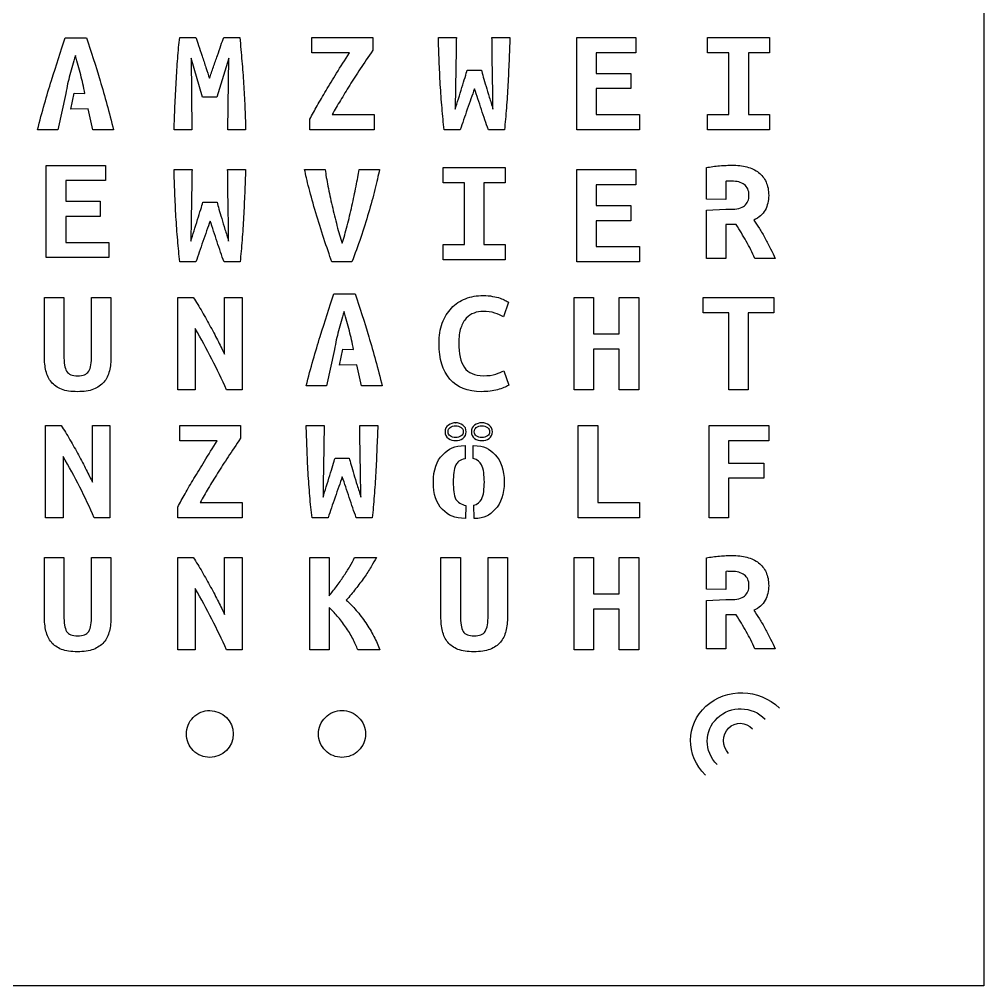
# Model space of a CAD drawing. Extents: x 0 to 230, y 0 to 230.
# Drawn here: x 107.9 to 229.5, y 0.5 to 122.3 of the extents above; entities that cross this region are included whole.
import ezdxf

# ---------------------------------------------------------------- set-up
doc = ezdxf.new("R2010")
doc.units = 0
doc.layers.add('Ebene_1', color=7, linetype='CONTINUOUS')

msp = doc.modelspace()

# ---------------------------------------------------------------- linework, layer by layer
at = {"layer": 'Ebene_1', "color": 7}
for p, q in [((229.502165, 229.502167), (229.502165, 0.497837)), ((113.73424, 120.0189), (116.39811, 120.0189)), ((128.162852, 120.054325), (130.19057, 120.054325)), ((133.709258, 120.054325), (135.736976, 120.054325)), ((144.822852, 118.138624), (144.822852, 120.054325)), ((144.822852, 120.054325), (152.496374, 120.054325)), ((152.496374, 120.054325), (152.496374, 118.439126)), ((160.767187, 120.054325), (163.03346, 120.054325)), ((167.526247, 120.054325), (169.79252, 120.054325)), ((178.222371, 108.428648), (178.222371, 120.054325)), ((178.222371, 120.054325), (185.677216, 120.054325)), ((185.677216, 120.054325), (185.677216, 118.138624)), ((194.703454, 118.138624), (194.703454, 120.054325)), ((194.703454, 120.054325), (202.516133, 120.054325)), ((202.516133, 120.054325), (202.516133, 118.138624)), ((131.045393, 112.541771), (129.594183, 117.462494)), ((129.594183, 117.462494), (129.693581, 108.428648)), ((134.345404, 117.462494), (132.834556, 112.541771)), ((134.226127, 108.428648), (134.345404, 117.462494)), ((149.554194, 118.138624), (144.822852, 118.138624)), ((185.677216, 118.138624), (180.66756, 118.138624)), ((180.66756, 118.138624), (180.66756, 115.528011)), ((197.387199, 118.138624), (194.703454, 118.138624)), ((197.387199, 110.34435), (197.387199, 118.138624)), ((202.516133, 118.138624), (199.852268, 118.138624)), ((199.852268, 118.138624), (199.852268, 110.34435)), ((164.405152, 115.941202), (166.194315, 115.941202)), ((180.66756, 115.528011), (185.02119, 115.528011)), ((185.02119, 115.528011), (185.02119, 113.61231)), ((185.02119, 113.61231), (180.66756, 113.61231)), ((180.66756, 113.61231), (180.66756, 110.34435)), ((113.79388, 112.99459), (112.78002, 108.39323)), ((114.45174, 111.03247), (114.86251, 113.04109)), ((114.86251, 113.04109), (116.19931, 112.99459)), ((132.834556, 112.541771), (131.045393, 112.541771)), ((116.61678, 111.07897), (114.45174, 111.03247)), ((117.19329, 108.39323), (116.61678, 111.07897)), ((144.564418, 108.428648), (144.564418, 109.762127)), ((147.387319, 110.34435), (152.67529, 110.34435)), ((152.67529, 110.34435), (152.67529, 108.428648)), ((180.66756, 110.34435), (186.114567, 110.34435)), ((186.114567, 110.34435), (186.114567, 108.428648)), ((194.703454, 108.428648), (194.703454, 110.34435)), ((194.703454, 110.34435), (197.387199, 110.34435)), ((199.852268, 110.34435), (202.516133, 110.34435)), ((202.516133, 110.34435), (202.516133, 108.428648)), ((112.78002, 108.39323), (110.23543, 108.39323)), ((119.81739, 108.39323), (117.19329, 108.39323)), ((129.693581, 108.428648), (127.447187, 108.428648)), ((136.47252, 108.428648), (134.226127, 108.428648)), ((152.67529, 108.428648), (144.564418, 108.428648)), ((163.53045, 108.428648), (161.502732, 108.428648)), ((169.096735, 108.428648), (167.069017, 108.428648)), ((186.114567, 108.428648), (178.222371, 108.428648)), ((202.516133, 108.428648), (194.703454, 108.428648)), ((111.344069, 92.297818), (111.344069, 103.923495)), ((111.344069, 103.923495), (118.798914, 103.923495)), ((118.798914, 103.923495), (118.798914, 102.007794)), ((161.365744, 101.734354), (161.365744, 103.650055)), ((161.365744, 103.650055), (169.178423, 103.650055)), ((169.178423, 103.650055), (169.178423, 101.734354)), ((194.547193, 99.688659), (194.570427, 103.651437)), ((127.447187, 103.394325), (129.71346, 103.394325)), ((134.206247, 103.394325), (136.47252, 103.394325)), ((143.908391, 103.394325), (146.492738, 103.394325)), ((150.786729, 103.394325), (153.351196, 103.394325)), ((178.222371, 91.768648), (178.222371, 103.394325)), ((178.222371, 103.394325), (185.677216, 103.394325)), ((185.677216, 103.394325), (185.677216, 101.478624)), ((118.798914, 102.007794), (113.789258, 102.007794)), ((113.789258, 102.007794), (113.789258, 99.397181)), ((164.049489, 101.734354), (161.365744, 101.734354)), ((164.049489, 93.94008), (164.049489, 101.734354)), ((169.178423, 101.734354), (166.514558, 101.734354)), ((166.514558, 101.734354), (166.514558, 93.94008)), ((185.677216, 101.478624), (180.66756, 101.478624)), ((180.66756, 101.478624), (180.66756, 98.868011)), ((197.015615, 101.885752), (197.015615, 99.646871)), ((113.789258, 99.397181), (118.142888, 99.397181)), ((118.142888, 99.397181), (118.142888, 97.48148)), ((131.085152, 99.281202), (132.874315, 99.281202)), ((180.66756, 98.868011), (185.02119, 98.868011)), ((185.02119, 98.868011), (185.02119, 96.95231)), ((197.015615, 99.646871), (194.547193, 99.688659)), ((118.142888, 97.48148), (113.789258, 97.48148)), ((113.789258, 97.48148), (113.789258, 94.21352)), ((194.570427, 98.294799), (197.015617, 98.39265)), ((194.570427, 92.194793), (194.570427, 98.294799)), ((197.015615, 98.392415), (197.552364, 98.392415)), ((185.02119, 96.95231), (180.66756, 96.95231)), ((180.66756, 96.95231), (180.66756, 93.68435)), ((198.287911, 96.476949), (197.015617, 96.476949)), ((197.015617, 96.476949), (197.015617, 92.194793)), ((113.789258, 94.21352), (119.236265, 94.21352)), ((119.236265, 94.21352), (119.236265, 92.297818)), ((161.365744, 92.024378), (161.365744, 93.94008)), ((161.365744, 93.94008), (164.049489, 93.94008)), ((166.514558, 93.94008), (169.178423, 93.94008)), ((169.178423, 93.94008), (169.178423, 92.024378)), ((180.66756, 93.68435), (186.114567, 93.68435)), ((186.114567, 93.68435), (186.114567, 91.768648)), ((119.236265, 92.297818), (111.344069, 92.297818)), ((130.21045, 91.768648), (128.182732, 91.768648)), ((135.776735, 91.768648), (133.749017, 91.768648)), ((149.872268, 91.768648), (147.34756, 91.768648)), ((169.178423, 92.024378), (161.365744, 92.024378)), ((186.114567, 91.768648), (178.222371, 91.768648)), ((197.015617, 92.194793), (194.570427, 92.194793)), ((203.218048, 92.194793), (200.653582, 92.194793)), ((147.60112, 87.73953), (150.26499, 87.73953)), ((111.105261, 79.844848), (111.105261, 87.263495)), ((111.105261, 87.263495), (113.57033, 87.263495)), ((113.57033, 87.263495), (113.57033, 79.995099)), ((117.049258, 80.013881), (117.049258, 87.263495)), ((117.049258, 87.263495), (119.494447, 87.263495)), ((119.494447, 87.263495), (119.494447, 79.844848)), ((127.904418, 75.637818), (127.904418, 87.263495)), ((127.904418, 87.263495), (129.872497, 87.263495)), ((133.808656, 80.107788), (133.808656, 87.263495)), ((133.808656, 87.263495), (136.01529, 87.263495)), ((136.01529, 87.263495), (136.01529, 75.637818)), ((169.613604, 86.681272), (168.977457, 84.840696)), ((177.864538, 75.637818), (177.864538, 87.263495)), ((177.864538, 87.263495), (180.309728, 87.263495)), ((180.309728, 87.263495), (180.309728, 82.680837)), ((183.56998, 82.680837), (183.56998, 87.263495)), ((183.56998, 87.263495), (186.015169, 87.263495)), ((186.015169, 87.263495), (186.015169, 75.637818)), ((194.126946, 85.347794), (194.126946, 87.263495)), ((194.126946, 87.263495), (203.072761, 87.263495)), ((203.072761, 87.263495), (203.072761, 85.347794)), ((197.367319, 85.347794), (194.126946, 85.347794)), ((197.367319, 75.637818), (197.367319, 85.347794)), ((203.072761, 85.347794), (199.832388, 85.347794)), ((199.832388, 85.347794), (199.832388, 75.637818)), ((130.111052, 83.356967), (130.111052, 75.637818)), ((180.309728, 82.680837), (183.56998, 82.680837)), ((147.66076, 80.71522), (146.6469, 76.11386)), ((148.31862, 78.7531), (148.72939, 80.76172)), ((148.72939, 80.76172), (150.06619, 80.71522)), ((183.56998, 80.765136), (180.309728, 80.765136)), ((180.309728, 80.765136), (180.309728, 75.637818)), ((183.56998, 75.637818), (183.56998, 80.765136)), ((150.48366, 78.7996), (148.31862, 78.7531)), ((151.06017, 76.11386), (150.48366, 78.7996)), ((169.017216, 78.023054), (169.633484, 76.20126)), ((130.111052, 75.637818), (127.904418, 75.637818)), ((136.01529, 75.637818), (134.047211, 75.637818)), ((146.6469, 76.11386), (144.10231, 76.11386)), ((153.68427, 76.11386), (151.06017, 76.11386)), ((180.309728, 75.637818), (177.864538, 75.637818)), ((186.015169, 75.637818), (183.56998, 75.637818)), ((199.832388, 75.637818), (197.367319, 75.637818)), ((115.260095, 75.39366), (115.260095, 75.39366)), ((166.194315, 75.39366), (166.194315, 75.39366)), ((111.244418, 59.506988), (111.244418, 71.132665)), ((111.244418, 71.132665), (113.212497, 71.132665)), ((117.148656, 63.976958), (117.148656, 71.132665)), ((117.148656, 71.132665), (119.35529, 71.132665)), ((119.35529, 71.132665), (119.35529, 59.506988)), ((128.162852, 69.216964), (128.162852, 71.132665)), ((128.162852, 71.132665), (135.836374, 71.132665)), ((135.836374, 71.132665), (135.836374, 69.517466)), ((144.107187, 71.132665), (146.37346, 71.132665)), ((150.866247, 71.132665), (153.13252, 71.132665)), ((162.02694, 71.189343), (162.02494, 71.187343)), ((162.02894, 71.189343), (162.02694, 71.189343)), ((162.94574, 71.470943), (162.94691, 71.470833)), ((162.94691, 71.085273), (162.94691, 71.085273)), ((165.33458, 71.189343), (165.33258, 71.187343)), ((165.33658, 71.189343), (165.33458, 71.189343)), ((166.25366, 71.470363), (166.25456, 71.470833)), ((166.25492, 71.084693), (166.25456, 71.085273)), ((166.94548, 70.873743), (166.94748, 70.871743)), ((166.94748, 70.871743), (166.94948, 70.869743)), ((178.381407, 59.506988), (178.381407, 71.132665)), ((178.381407, 71.132665), (180.846476, 71.132665)), ((180.846476, 71.132665), (180.846476, 61.42269)), ((194.882371, 59.506988), (194.882371, 71.132665)), ((194.882371, 71.132665), (202.416735, 71.132665)), ((202.416735, 71.132665), (202.416735, 69.216964)), ((162.02494, 69.501823), (162.02794, 69.498823)), ((162.02794, 69.498823), (162.03094, 69.494823)), ((163.84238, 69.494823), (163.84538, 69.496823)), ((163.84538, 69.496823), (163.84738, 69.498823)), ((165.33258, 69.501823), (165.33558, 69.498823)), ((165.33558, 69.498823), (165.34058, 69.494823)), ((132.894194, 69.216964), (128.162852, 69.216964)), ((164.136822, 68.58907), (164.124918, 66.942423)), ((165.157582, 66.967412), (165.162251, 68.601564)), ((202.416735, 69.216964), (197.32756, 69.216964)), ((197.32756, 69.216964), (197.32756, 66.399756)), ((113.451052, 67.226137), (113.451052, 59.506988)), ((147.745152, 67.019542), (149.534315, 67.019542)), ((197.32756, 66.399756), (201.780588, 66.399756)), ((201.780588, 66.399756), (201.780588, 64.484055)), ((201.780588, 64.484055), (197.32756, 64.484055)), ((197.32756, 64.484055), (197.32756, 59.506988)), ((130.727319, 61.42269), (136.01529, 61.42269)), ((136.01529, 61.42269), (136.01529, 59.506988)), ((164.207612, 61.056086), (164.206454, 59.409439)), ((165.264961, 59.396944), (165.2368, 61.0936)), ((180.846476, 61.42269), (186.114567, 61.42269)), ((186.114567, 61.42269), (186.114567, 59.506988)), ((127.904418, 59.506988), (127.904418, 60.840467)), ((113.451052, 59.506988), (111.244418, 59.506988)), ((119.35529, 59.506988), (117.387211, 59.506988)), ((136.01529, 59.506988), (127.904418, 59.506988)), ((146.87045, 59.506988), (144.842732, 59.506988)), ((152.436735, 59.506988), (150.409017, 59.506988)), ((186.114567, 59.506988), (178.381407, 59.506988)), ((197.32756, 59.506988), (194.882371, 59.506988)), ((111.105261, 47.054018), (111.105261, 54.472665)), ((111.105261, 54.472665), (113.57033, 54.472665)), ((113.57033, 54.472665), (113.57033, 47.204269)), ((117.049258, 47.223051), (117.049258, 54.472665)), ((117.049258, 54.472665), (119.494447, 54.472665)), ((119.494447, 54.472665), (119.494447, 47.054018)), ((127.904418, 42.846988), (127.904418, 54.472665)), ((127.904418, 54.472665), (129.872497, 54.472665)), ((133.808656, 47.316958), (133.808656, 54.472665)), ((133.808656, 54.472665), (136.01529, 54.472665)), ((136.01529, 54.472665), (136.01529, 42.846988)), ((144.544538, 42.846988), (144.544538, 54.472665)), ((144.544538, 54.472665), (146.989728, 54.472665)), ((146.989728, 54.472665), (146.989728, 49.645849)), ((150.190341, 54.472665), (152.953604, 54.472665)), ((161.085261, 47.054018), (161.085261, 54.472665)), ((161.085261, 54.472665), (163.55033, 54.472665)), ((163.55033, 54.472665), (163.55033, 47.204269)), ((167.029258, 47.223051), (167.029258, 54.472665)), ((167.029258, 54.472665), (169.474447, 54.472665)), ((169.474447, 54.472665), (169.474447, 47.054018)), ((177.864538, 42.846988), (177.864538, 54.472665)), ((177.864538, 54.472665), (180.309728, 54.472665)), ((180.309728, 54.472665), (180.309728, 49.890007)), ((183.56998, 49.890007), (183.56998, 54.472665)), ((183.56998, 54.472665), (186.015169, 54.472665)), ((186.015169, 54.472665), (186.015169, 42.846988)), ((194.547193, 50.475849), (194.570427, 54.438627)), ((197.015615, 52.672942), (197.015615, 50.434061)), ((130.111052, 50.566137), (130.111052, 42.846988)), ((197.015615, 50.434061), (194.547193, 50.475849)), ((180.309728, 49.890007), (183.56998, 49.890007)), ((194.570427, 49.081989), (197.015617, 49.17984)), ((194.570427, 42.981983), (194.570427, 49.081989)), ((197.015615, 49.179605), (197.552364, 49.179605)), ((146.989728, 48.16212), (146.989728, 42.846988)), ((183.56998, 47.974306), (180.309728, 47.974306)), ((180.309728, 47.974306), (180.309728, 42.846988)), ((183.56998, 42.846988), (183.56998, 47.974306)), ((198.287911, 47.264139), (197.015617, 47.264139)), ((197.015617, 47.264139), (197.015617, 42.981983)), ((130.111052, 42.846988), (127.904418, 42.846988)), ((136.01529, 42.846988), (134.047211, 42.846988)), ((146.989728, 42.846988), (144.544538, 42.846988)), ((153.371075, 42.846988), (150.607813, 42.846988)), ((180.309728, 42.846988), (177.864538, 42.846988)), ((186.015169, 42.846988), (183.56998, 42.846988)), ((197.015617, 42.981983), (194.570427, 42.981983)), ((203.218048, 42.981983), (200.653582, 42.981983)), ((115.260095, 42.60283), (115.260095, 42.60283)), ((165.240095, 42.60283), (165.240095, 42.60283)), ((134.91531, 32.23294), (134.91531, 32.23294)), ((151.57532, 32.23294), (151.57532, 32.23294)), ((229.502165, 0.497837), (0.497835, 0.497837))]:
    msp.add_line(p, q, dxfattribs=at)
for points in [[(112.00472, 114.64743), (112.60111, 116.53809), (113.17761, 118.32858), (113.73424, 120.0189)], [(116.39811, 120.0189), (116.98124, 118.31606), (117.55775, 116.50679), (118.12763, 114.59108)], [(127.904418, 117.40615), (127.983936, 118.35774), (128.070081, 119.240465), (128.162852, 120.054325)], [(130.19057, 120.054325), (130.283342, 119.791385), (130.395993, 119.453321), (130.528523, 119.04013)], [(133.351425, 119.058912), (133.483956, 119.459581), (133.603233, 119.791385), (133.709258, 120.054325)], [(135.736976, 120.054325), (135.829747, 119.04013), (135.915892, 118.050977), (135.99541, 117.086866)], [(160.866585, 117.124429), (160.826826, 118.138624), (160.793693, 119.115256), (160.767187, 120.054325)], [(163.03346, 120.054325), (163.020207, 119.31559), (163.006954, 118.551814), (162.993701, 117.762996)], [(167.546127, 117.744215), (167.532874, 118.545554), (167.526247, 119.31559), (167.526247, 120.054325)], [(169.79252, 120.054325), (169.752761, 119.102735), (169.713002, 118.119842), (169.673243, 117.105648)], [(130.528523, 119.04013), (130.674307, 118.62694), (130.826717, 118.182447), (130.985754, 117.706652)], [(132.914074, 117.762996), (133.073111, 118.22627), (133.218894, 118.658242), (133.351425, 119.058912)], [(152.496374, 118.439126), (151.926492, 117.612745), (151.402996, 116.836448), (150.925886, 116.110234)], [(115.00653, 117.76506), (114.874, 117.32683), (114.7481, 116.90738), (114.62882, 116.50671)], [(115.36437, 116.50671), (115.25834, 116.90738), (115.13906, 117.32683), (115.00653, 117.76506)], [(127.725501, 114.457473), (127.778514, 115.471667), (127.838152, 116.45456), (127.904418, 117.40615)], [(130.985754, 117.706652), (131.144791, 117.230857), (131.303827, 116.748801), (131.462864, 116.260485)], [(132.417084, 116.335611), (132.589374, 116.836448), (132.755037, 117.312243), (132.914074, 117.762996)], [(135.99541, 117.086866), (136.088182, 116.122755), (136.161074, 115.164905), (136.214086, 114.213315)], [(147.943948, 115.565574), (148.434311, 116.354392), (148.97106, 117.212075), (149.554194, 118.138624)], [(161.005742, 114.119408), (160.95273, 115.121081), (160.906344, 116.122755), (160.866585, 117.124429)], [(162.993701, 117.762996), (162.980448, 116.974178), (162.967195, 116.18536), (162.953942, 115.396542)], [(167.585886, 115.396542), (167.572633, 116.172839), (167.55938, 116.955397), (167.546127, 117.744215)], [(169.673243, 117.105648), (169.633484, 116.103974), (169.587098, 115.1023), (169.534086, 114.100626)], [(114.62882, 116.50671), (114.5228, 116.11856), (114.41678, 115.73041), (114.31075, 115.34226)], [(115.68244, 115.34226), (115.58964, 115.73041), (115.48364, 116.11856), (115.36437, 116.50671)], [(131.462864, 116.260485), (131.621901, 115.772169), (131.774311, 115.321416), (131.920095, 114.908226)], [(131.920095, 114.908226), (132.079131, 115.3715), (132.244795, 115.847295), (132.417084, 116.335611)], [(150.925886, 116.110234), (150.448776, 115.384021), (150.004798, 114.68911), (149.593954, 114.025501)], [(164.126838, 115.020914), (164.246115, 115.409063), (164.338887, 115.715825), (164.405152, 115.941202)], [(166.194315, 115.941202), (166.247327, 115.703304), (166.326845, 115.409063), (166.43287, 115.058477)], [(110.23543, 108.39323), (110.81856, 110.68456), (111.40833, 112.76929), (112.00472, 114.64743)], [(114.31075, 115.34226), (114.21795, 114.96663), (114.1252, 114.58475), (114.03243, 114.1966)], [(115.96075, 114.1966), (115.88125, 114.58475), (115.78847, 114.96663), (115.68244, 115.34226)], [(118.12763, 114.59108), (118.71076, 112.6879), (119.27402, 110.62195), (119.81739, 108.39323)], [(146.612015, 113.368152), (147.02286, 114.044282), (147.466838, 114.776756), (147.943948, 115.565574)], [(162.953942, 115.396542), (162.940689, 114.620245), (162.927436, 113.856468), (162.914183, 113.105213)], [(163.729246, 113.74378), (163.87503, 114.207054), (164.00756, 114.632765), (164.126838, 115.020914)], [(166.43287, 115.058477), (166.538894, 114.707891), (166.651545, 114.319742), (166.770823, 113.894031)], [(167.625645, 113.105213), (167.612392, 113.856468), (167.599139, 114.620245), (167.585886, 115.396542)], [(114.03243, 114.1966), (113.95293, 113.80845), (113.8734, 113.40778), (113.79388, 112.99459)], [(116.19931, 112.99459), (116.11981, 113.40778), (116.04027, 113.80845), (115.96075, 114.1966)], [(127.566465, 111.396107), (127.619477, 112.422823), (127.672489, 113.443278), (127.725501, 114.457473)], [(136.214086, 114.213315), (136.280351, 113.274245), (136.333363, 112.322655), (136.373122, 111.358544)], [(145.498758, 111.452451), (145.830085, 112.053455), (146.201171, 112.692022), (146.612015, 113.368152)], [(149.593954, 114.025501), (149.183109, 113.374413), (148.792144, 112.742106), (148.421058, 112.128581)], [(161.224418, 111.17073), (161.144899, 112.147362), (161.072008, 113.130255), (161.005742, 114.119408)], [(163.291895, 112.335176), (163.450932, 112.810971), (163.596715, 113.280506), (163.729246, 113.74378)], [(165.319613, 113.574747), (165.028046, 112.785929), (164.723225, 111.928246), (164.405152, 111.001698)], [(166.194315, 110.964135), (165.902748, 111.878163), (165.61118, 112.748367), (165.319613, 113.574747)], [(166.770823, 113.894031), (166.903354, 113.46832), (167.042511, 113.011306), (167.188294, 112.52299)], [(169.534086, 114.100626), (169.481074, 113.111473), (169.414808, 112.134841), (169.33529, 111.17073)], [(148.421058, 112.128581), (148.063225, 111.527577), (147.718646, 110.932833), (147.387319, 110.34435)], [(162.914183, 113.105213), (162.90093, 112.366478), (162.894303, 111.671567), (162.894303, 111.020479)], [(162.894303, 111.020479), (163.013581, 111.421149), (163.146111, 111.859381), (163.291895, 112.335176)], [(167.188294, 112.52299), (167.347331, 112.034674), (167.499741, 111.533837), (167.645525, 111.020479)], [(167.645525, 111.020479), (167.645525, 111.671567), (167.638898, 112.366478), (167.625645, 113.105213)], [(127.447187, 108.428648), (127.486946, 109.380238), (127.526706, 110.369391), (127.566465, 111.396107)], [(136.373122, 111.358544), (136.412882, 110.406954), (136.446014, 109.430322), (136.47252, 108.428648)], [(144.564418, 109.762127), (144.855985, 110.300526), (145.167432, 110.863968), (145.498758, 111.452451)], [(161.502732, 108.428648), (161.396708, 109.292592), (161.303936, 110.206619), (161.224418, 111.17073)], [(164.405152, 111.001698), (164.087079, 110.07515), (163.795511, 109.217467), (163.53045, 108.428648)], [(167.069017, 108.428648), (166.777449, 109.217467), (166.485882, 110.062629), (166.194315, 110.964135)], [(169.33529, 111.17073), (169.269025, 110.206619), (169.189506, 109.292592), (169.096735, 108.428648)], [(194.570427, 103.651437), (194.808983, 103.701536), (195.067417, 103.745344), (195.345731, 103.782907)], [(195.345731, 103.782907), (195.637299, 103.833147), (195.928866, 103.864136), (196.220433, 103.876814)], [(196.220433, 103.876814), (196.512001, 103.901699), (196.790315, 103.92048), (197.055376, 103.933158)], [(197.055376, 103.933158), (197.320437, 103.945835), (197.552366, 103.951939), (197.751162, 103.951939)], [(197.751162, 103.951939), (198.453574, 103.951939), (199.08972, 103.876814), (199.659602, 103.726563)], [(199.659602, 103.726563), (200.229484, 103.576312), (200.719847, 103.34469), (201.130692, 103.031651)], [(127.546585, 100.464429), (127.506826, 101.478624), (127.473693, 102.455256), (127.447187, 103.394325)], [(129.71346, 103.394325), (129.700207, 102.65559), (129.686954, 101.891814), (129.673701, 101.102996)], [(134.226127, 101.084215), (134.212874, 101.885554), (134.206247, 102.65559), (134.206247, 103.394325)], [(136.47252, 103.394325), (136.432761, 102.442735), (136.393002, 101.459842), (136.353243, 100.445648)], [(144.46502, 101.027871), (144.213212, 101.991982), (144.027669, 102.7808), (143.908391, 103.394325)], [(146.492738, 103.394325), (146.572256, 102.793321), (146.691534, 102.092149), (146.85057, 101.29081)], [(150.389137, 101.29081), (150.548174, 102.092149), (150.680704, 102.793321), (150.786729, 103.394325)], [(153.351196, 103.394325), (153.192159, 102.643069), (152.993363, 101.804168), (152.754808, 100.877619)], [(201.130692, 103.031651), (201.541537, 102.718613), (201.852983, 102.317959), (202.065032, 101.829643)], [(146.85057, 101.29081), (147.009607, 100.501992), (147.181897, 99.681871), (147.36744, 98.830449)], [(149.872268, 98.811667), (150.057811, 99.66309), (150.2301, 100.489471), (150.389137, 101.29081)], [(197.413207, 101.923315), (197.280676, 101.923315), (197.015615, 102.020603), (197.015615, 101.885752)], [(197.75116, 101.942096), (197.658389, 101.942096), (197.545738, 101.935993), (197.413207, 101.923315)], [(199.321648, 101.510125), (198.924056, 101.79809), (198.40056, 101.942096), (197.75116, 101.942096)], [(199.918035, 100.157865), (199.918035, 100.771406), (199.719239, 101.222159), (199.321648, 101.510125)], [(202.065032, 101.829643), (202.290334, 101.353864), (202.402985, 100.790422), (202.402985, 100.139318)], [(127.685742, 97.459408), (127.63273, 98.461081), (127.586344, 99.462755), (127.546585, 100.464429)], [(129.673701, 101.102996), (129.660448, 100.314178), (129.647195, 99.52536), (129.633942, 98.736542)], [(134.265886, 98.736542), (134.252633, 99.512839), (134.23938, 100.295397), (134.226127, 101.084215)], [(136.353243, 100.445648), (136.313484, 99.443974), (136.267098, 98.4423), (136.214086, 97.440626)], [(145.319842, 97.947724), (145.001769, 99.037044), (144.716828, 100.063759), (144.46502, 101.027871)], [(152.754808, 100.877619), (152.529506, 99.951071), (152.264445, 98.974439), (151.959625, 97.947724)], [(199.361407, 98.843168), (199.732493, 99.156207), (199.918035, 99.594424), (199.918035, 100.157865)], [(202.402985, 100.139318), (202.402985, 99.463189), (202.257202, 98.849648), (201.965634, 98.298743)], [(129.633942, 98.736542), (129.620689, 97.960245), (129.607436, 97.196468), (129.594183, 96.445213)], [(130.806838, 98.360914), (130.926115, 98.749063), (131.018887, 99.055825), (131.085152, 99.281202)], [(132.874315, 99.281202), (132.927327, 99.043304), (133.006845, 98.749063), (133.11287, 98.398477)], [(134.305645, 96.445213), (134.292392, 97.196468), (134.279139, 97.960245), (134.265886, 98.736542)], [(147.36744, 98.830449), (147.566236, 97.991547), (147.771658, 97.158905), (147.983707, 96.332525)], [(149.27588, 96.313743), (149.487929, 97.140124), (149.686725, 97.972765), (149.872268, 98.811667)], [(197.552364, 98.392415), (198.387307, 98.392415), (198.990321, 98.542666), (199.361407, 98.843168)], [(130.409246, 97.08378), (130.55503, 97.547054), (130.68756, 97.972765), (130.806838, 98.360914)], [(133.11287, 98.398477), (133.218894, 98.047891), (133.331545, 97.659742), (133.450823, 97.234031)], [(146.333701, 94.698544), (145.975869, 95.787864), (145.637916, 96.870924), (145.319842, 97.947724)], [(151.959625, 97.947724), (151.668057, 96.933529), (151.343357, 95.894292), (150.985525, 94.830014)], [(201.965634, 98.298743), (201.674067, 97.747838), (201.19033, 97.328356), (200.514424, 97.04039)], [(127.904418, 94.51073), (127.824899, 95.487362), (127.752008, 96.470255), (127.685742, 97.459408)], [(129.594183, 96.445213), (129.58093, 95.706478), (129.574303, 95.011567), (129.574303, 94.360479)], [(129.971895, 95.675176), (130.130932, 96.150971), (130.276715, 96.620506), (130.409246, 97.08378)], [(131.999613, 96.914747), (131.708046, 96.125929), (131.403225, 95.268246), (131.085152, 94.341698)], [(132.874315, 94.304135), (132.582748, 95.218163), (132.29118, 96.088367), (131.999613, 96.914747)], [(133.450823, 97.234031), (133.583354, 96.80832), (133.722511, 96.351306), (133.868294, 95.86299)], [(134.325525, 94.360479), (134.325525, 95.011567), (134.318898, 95.706478), (134.305645, 96.445213)], [(136.214086, 97.440626), (136.161074, 96.451473), (136.094808, 95.474841), (136.01529, 94.51073)], [(147.983707, 96.332525), (148.209009, 95.518665), (148.427684, 94.786191), (148.639733, 94.135103)], [(148.639733, 94.135103), (148.851782, 94.77367), (149.063831, 95.499883), (149.27588, 96.313743)], [(199.580084, 94.354652), (199.182492, 95.055808), (198.751767, 95.763256), (198.287911, 96.476949)], [(200.514424, 97.04039), (200.739726, 96.714862), (200.978281, 96.351724), (201.23009, 95.95107)], [(129.574303, 94.360479), (129.693581, 94.761149), (129.826111, 95.199381), (129.971895, 95.675176)], [(133.868294, 95.86299), (134.027331, 95.374674), (134.179741, 94.873837), (134.325525, 94.360479)], [(201.23009, 95.95107), (201.481898, 95.562906), (201.727079, 95.149715), (201.965634, 94.711499)], [(128.182732, 91.768648), (128.076708, 92.632592), (127.983936, 93.546619), (127.904418, 94.51073)], [(131.085152, 94.341698), (130.767079, 93.41515), (130.475511, 92.557467), (130.21045, 91.768648)], [(133.749017, 91.768648), (133.457449, 92.557467), (133.165882, 93.402629), (132.874315, 94.304135)], [(136.01529, 94.51073), (135.949025, 93.546619), (135.869506, 92.632592), (135.776735, 91.768648)], [(147.34756, 91.768648), (147.029487, 92.632592), (146.691534, 93.609224), (146.333701, 94.698544)], [(150.985525, 94.830014), (150.627692, 93.778256), (150.256607, 92.757801), (149.872268, 91.768648)], [(200.653582, 92.194793), (200.348761, 92.946049), (199.990929, 93.665986), (199.580084, 94.354652)], [(201.965634, 94.711499), (202.204189, 94.285772), (202.429491, 93.8538), (202.64154, 93.415583)], [(202.64154, 93.415583), (202.866842, 92.989856), (203.059012, 92.582957), (203.218048, 92.194793)], [(145.8716, 82.36806), (146.46799, 84.25872), (147.04449, 86.04921), (147.60112, 87.73953)], [(150.26499, 87.73953), (150.84812, 86.03669), (151.42463, 84.22742), (151.99451, 82.31171)], [(129.872497, 87.263495), (130.243583, 86.712574), (130.614668, 86.11157), (130.985754, 85.460482)], [(162.417193, 85.930017), (162.920809, 86.455895), (163.51057, 86.850304), (164.186476, 87.113244)], [(164.186476, 87.113244), (164.875636, 87.388704), (165.624433, 87.526434), (166.43287, 87.526434)], [(166.43287, 87.526434), (166.870221, 87.526434), (167.261186, 87.488871), (167.605766, 87.413746)], [(167.605766, 87.413746), (167.963598, 87.351141), (168.275045, 87.276016), (168.540106, 87.188369)], [(168.540106, 87.188369), (168.805167, 87.100723), (169.023843, 87.006816), (169.196133, 86.906649)], [(169.196133, 86.906649), (169.381676, 86.806481), (169.520833, 86.731356), (169.613604, 86.681272)], [(130.985754, 85.460482), (131.35684, 84.821915), (131.714672, 84.183348), (132.059252, 83.544781)], [(148.87341, 85.48569), (148.74088, 85.04746), (148.61498, 84.62801), (148.4957, 84.22734)], [(149.23125, 84.22734), (149.12522, 84.62801), (149.00594, 85.04746), (148.87341, 85.48569)], [(161.264177, 84.033097), (161.542491, 84.784352), (161.92683, 85.416659), (162.417193, 85.930017)], [(165.259974, 85.310231), (164.902142, 85.185022), (164.577442, 84.965906), (164.285874, 84.652883)], [(166.393111, 85.516826), (166.008772, 85.516826), (165.63106, 85.447961), (165.259974, 85.310231)], [(167.8642, 85.310231), (167.440102, 85.447961), (166.949739, 85.516826), (166.393111, 85.516826)], [(168.977457, 84.840696), (168.672637, 85.02851), (168.301551, 85.185022), (167.8642, 85.310231)], [(148.4957, 84.22734), (148.38968, 83.83919), (148.28366, 83.45104), (148.17763, 83.06289)], [(149.54932, 83.06289), (149.45652, 83.45104), (149.35052, 83.83919), (149.23125, 84.22734)], [(164.285874, 84.652883), (164.00756, 84.35238), (163.775632, 83.94545), (163.590089, 83.432093)], [(132.218288, 79.488002), (131.568889, 80.777657), (130.866476, 82.067312), (130.111052, 83.356967)], [(132.059252, 83.544781), (132.417084, 82.906214), (132.741784, 82.286428), (133.033352, 81.685424)], [(148.17763, 83.06289), (148.08483, 82.68726), (147.99208, 82.30538), (147.89931, 81.91723)], [(149.82763, 81.91723), (149.74813, 82.30538), (149.65535, 82.68726), (149.54932, 83.06289)], [(160.846706, 81.460047), (160.846706, 82.424158), (160.985863, 83.281842), (161.264177, 84.033097)], [(163.590089, 83.432093), (163.417799, 82.918735), (163.331654, 82.280168), (163.331654, 81.516391)], [(133.033352, 81.685424), (133.338172, 81.08442), (133.596607, 80.558541), (133.808656, 80.107788)], [(144.10231, 76.11386), (144.68544, 78.40519), (145.27521, 80.48992), (145.8716, 82.36806)], [(147.89931, 81.91723), (147.81981, 81.52908), (147.74028, 81.12841), (147.66076, 80.71522)], [(150.06619, 80.71522), (149.98669, 81.12841), (149.90715, 81.52908), (149.82763, 81.91723)], [(151.99451, 82.31171), (152.57764, 80.40853), (153.1409, 78.34258), (153.68427, 76.11386)], [(162.218397, 76.971297), (161.303936, 78.023054), (160.846706, 79.519304), (160.846706, 81.460047)], [(163.331654, 81.516391), (163.331654, 80.189174), (163.570209, 79.168719), (164.047319, 78.455026)], [(111.304057, 78.004273), (111.171526, 78.555193), (111.105261, 79.168719), (111.105261, 79.844848)], [(113.57033, 79.995099), (113.57033, 79.506783), (113.596836, 79.093593), (113.649848, 78.755528)], [(116.969739, 78.774309), (117.022751, 79.112374), (117.049258, 79.525565), (117.049258, 80.013881)], [(119.494447, 79.844848), (119.494447, 79.168719), (119.428182, 78.555193), (119.295651, 78.004273)], [(134.047211, 75.637818), (133.490582, 76.927473), (132.880941, 78.210868), (132.218288, 79.488002)], [(111.979963, 76.595669), (111.661889, 76.983818), (111.436587, 77.453352), (111.304057, 78.004273)], [(113.649848, 78.755528), (113.70286, 78.429984), (113.789005, 78.167045), (113.908283, 77.96671)], [(116.691425, 77.96671), (116.823956, 78.179566), (116.916727, 78.448765), (116.969739, 78.774309)], [(119.295651, 78.004273), (119.163121, 77.453352), (118.931192, 76.983818), (118.599865, 76.595669)], [(164.047319, 78.455026), (164.537683, 77.753854), (165.332866, 77.403268), (166.43287, 77.403268)], [(168.003357, 77.609864), (168.427455, 77.747594), (168.765408, 77.885324), (169.017216, 78.023054)], [(113.908283, 77.96671), (114.040813, 77.766375), (114.21973, 77.622385), (114.445032, 77.534738)], [(114.445032, 77.534738), (114.670334, 77.447092), (114.955274, 77.403268), (115.299854, 77.403268)], [(115.299854, 77.403268), (115.644433, 77.403268), (115.929374, 77.447092), (116.154676, 77.534738)], [(116.154676, 77.534738), (116.379978, 77.622385), (116.558894, 77.766375), (116.691425, 77.96671)], [(166.194315, 75.39366), (164.458164, 75.39366), (163.132858, 75.919539), (162.218397, 76.971297)], [(166.43287, 77.403268), (167.069017, 77.403268), (167.592513, 77.472134), (168.003357, 77.609864)], [(113.252256, 75.694163), (112.722134, 75.907018), (112.298036, 76.20752), (111.979963, 76.595669)], [(115.260095, 75.39366), (114.464911, 75.39366), (113.795632, 75.493828), (113.252256, 75.694163)], [(117.287813, 75.694163), (116.744437, 75.493828), (116.068531, 75.39366), (115.260095, 75.39366)], [(118.599865, 76.595669), (118.268539, 76.20752), (117.831188, 75.907018), (117.287813, 75.694163)], [(168.222033, 75.637818), (167.638898, 75.475046), (166.962992, 75.39366), (166.194315, 75.39366)], [(169.633484, 76.20126), (169.288904, 76.000925), (168.818421, 75.813111), (168.222033, 75.637818)], [(113.212497, 71.132665), (113.583583, 70.581744), (113.954668, 69.98074), (114.325754, 69.329652)], [(144.206585, 68.202769), (144.166826, 69.216964), (144.133693, 70.193596), (144.107187, 71.132665)], [(146.37346, 71.132665), (146.360207, 70.39393), (146.346954, 69.630154), (146.333701, 68.841336)], [(150.886127, 68.822555), (150.872874, 69.623894), (150.866247, 70.39393), (150.866247, 71.132665)], [(153.13252, 71.132665), (153.092761, 70.181075), (153.053002, 69.198182), (153.013243, 68.183988)], [(162.02494, 71.187343), (161.76114, 70.991433), (161.61332, 70.688123), (161.61332, 70.344583)], [(161.98484, 70.344883), (161.98484, 70.585733), (162.05994, 70.739053), (162.23802, 70.872023)], [(162.94691, 71.470833), (162.60531, 71.470833), (162.29326, 71.376333), (162.02894, 71.189343)], [(162.23802, 70.872023), (162.43853, 71.012953), (162.6692, 71.085273), (162.94691, 71.085273)], [(163.84738, 71.189453), (163.58419, 71.375593), (163.27743, 71.470943), (162.94574, 71.470943)], [(162.94691, 71.085273), (163.21374, 71.085273), (163.43879, 71.013373), (163.64111, 70.870323)], [(163.64111, 70.870323), (163.83179, 70.735463), (163.90899, 70.584123), (163.90899, 70.344883)], [(164.27696, 70.344993), (164.27696, 70.691063), (164.12222, 70.995073), (163.84738, 71.189453)], [(165.33258, 71.187343), (165.0688, 70.991433), (164.92261, 70.688123), (164.92261, 70.344583)], [(165.29285, 70.344303), (165.29285, 70.584533), (165.36895, 70.737003), (165.54602, 70.869743)], [(166.25456, 71.470833), (165.91294, 71.470833), (165.60089, 71.376333), (165.33658, 71.189343)], [(165.54602, 70.869743), (165.74692, 71.011443), (165.97644, 71.084693), (166.25492, 71.084693)], [(167.1553, 71.188873), (166.90101, 71.376683), (166.59397, 71.470363), (166.25366, 71.470363)], [(166.25456, 71.085273), (166.53362, 71.085273), (166.75699, 71.013773), (166.94548, 70.873743)], [(166.94948, 70.869743), (167.14015, 70.734883), (167.21899, 70.583543), (167.21899, 70.344303)], [(167.58651, 70.344413), (167.58651, 70.690483), (167.43013, 70.994493), (167.1553, 71.188873)], [(135.836374, 69.517466), (135.266492, 68.691085), (134.742996, 67.914788), (134.265886, 67.188574)], [(161.61332, 70.344583), (161.61332, 70.001053), (161.76114, 69.697743), (162.02494, 69.501823)], [(162.23802, 69.819433), (162.06097, 69.952173), (161.98484, 70.104653), (161.98484, 70.344883)], [(162.03094, 69.494823), (162.29509, 69.318383), (162.60578, 69.232103), (162.94564, 69.232103)], [(162.94691, 69.618133), (162.66866, 69.618133), (162.43813, 69.687333), (162.23802, 69.819433)], [(162.94564, 69.232103), (163.27553, 69.232103), (163.57935, 69.319103), (163.84238, 69.494823)], [(163.64274, 69.821143), (163.44059, 69.686473), (163.21496, 69.618133), (162.94691, 69.618133)], [(163.90899, 70.344883), (163.90899, 70.107163), (163.83079, 69.955363), (163.64274, 69.821143)], [(163.84738, 69.498823), (164.12222, 69.693203), (164.27696, 69.998913), (164.27696, 70.344993)], [(164.92261, 70.344583), (164.92261, 70.001053), (165.0688, 69.697743), (165.33258, 69.501823)], [(165.54602, 69.818853), (165.36897, 69.951593), (165.29285, 70.104073), (165.29285, 70.344303)], [(165.34058, 69.494823), (165.60473, 69.318373), (165.91378, 69.232103), (166.25366, 69.232103)], [(166.25492, 69.617553), (165.97666, 69.617553), (165.74612, 69.686753), (165.54602, 69.818853)], [(166.25366, 69.232103), (166.59353, 69.232103), (166.90051, 69.319503), (167.1553, 69.498243)], [(166.94911, 69.818853), (166.76081, 69.687173), (166.53511, 69.617553), (166.25492, 69.617553)], [(166.95111, 69.818853), (166.95071, 69.818563), (166.95028, 69.819143), (166.94911, 69.818853)], [(167.21899, 70.344303), (167.21899, 70.105983), (167.14019, 69.953333), (166.95111, 69.818853)], [(167.1553, 69.498243), (167.43013, 69.692623), (167.58651, 69.998333), (167.58651, 70.344413)], [(114.325754, 69.329652), (114.69684, 68.691085), (115.054672, 68.052518), (115.399252, 67.413951)], [(131.283948, 66.643914), (131.774311, 67.432732), (132.31106, 68.290415), (132.894194, 69.216964)], [(146.333701, 68.841336), (146.320448, 68.052518), (146.307195, 67.2637), (146.293942, 66.474882)], [(150.925886, 66.474882), (150.912633, 67.251179), (150.89938, 68.033737), (150.886127, 68.822555)], [(161.317403, 67.442514), (162.104671, 68.223564), (162.735751, 68.58907), (164.136822, 68.58907)], [(165.162251, 68.601564), (166.616696, 68.601564), (167.161885, 68.223564), (167.922467, 67.442514)], [(115.558288, 63.357172), (114.908889, 64.646827), (114.206476, 65.936482), (113.451052, 67.226137)], [(115.399252, 67.413951), (115.757084, 66.775384), (116.081784, 66.155598), (116.373352, 65.554594)], [(134.265886, 67.188574), (133.788776, 66.462361), (133.344798, 65.76745), (132.933954, 65.103841)], [(144.345742, 65.197748), (144.29273, 66.199421), (144.246344, 67.201095), (144.206585, 68.202769)], [(147.466838, 66.099254), (147.586115, 66.487403), (147.678887, 66.794165), (147.745152, 67.019542)], [(149.534315, 67.019542), (149.587327, 66.781644), (149.666845, 66.487403), (149.77287, 66.136817)], [(153.013243, 68.183988), (152.973484, 67.182314), (152.927098, 66.18064), (152.874086, 65.178966)], [(160.1365, 63.999254), (160.1365, 65.523258), (160.530135, 66.67098), (161.317403, 67.442514)], [(167.922467, 67.442514), (168.683048, 66.67098), (169.063339, 65.523258), (169.063339, 63.999254)], [(129.952015, 64.446492), (130.36286, 65.122622), (130.806838, 65.855096), (131.283948, 66.643914)], [(146.293942, 66.474882), (146.280689, 65.698585), (146.267436, 64.934808), (146.254183, 64.183553)], [(147.069246, 64.82212), (147.21503, 65.285394), (147.34756, 65.711105), (147.466838, 66.099254)], [(149.77287, 66.136817), (149.878894, 65.786231), (149.991545, 65.398082), (150.110823, 64.972371)], [(150.965645, 64.183553), (150.952392, 64.934808), (150.939139, 65.698585), (150.925886, 66.474882)], [(162.978674, 66.17092), (162.845239, 65.894719), (162.751835, 65.570872), (162.69846, 65.19938)], [(164.124918, 66.942423), (163.474457, 66.817968), (163.125453, 66.456669), (162.978674, 66.17092)], [(166.201115, 66.185226), (166.067679, 66.461427), (165.675731, 66.842988), (165.157582, 66.967412)], [(166.481329, 65.19938), (166.4413, 65.580389), (166.347894, 65.908994), (166.201115, 66.185226)], [(116.373352, 65.554594), (116.678172, 64.95359), (116.936607, 64.427711), (117.148656, 63.976958)], [(132.933954, 65.103841), (132.523109, 64.452753), (132.132144, 63.820446), (131.761058, 63.206921)], [(144.564418, 62.24907), (144.484899, 63.225702), (144.412008, 64.208595), (144.345742, 65.197748)], [(146.631895, 63.413516), (146.790932, 63.889311), (146.936715, 64.358846), (147.069246, 64.82212)], [(148.659613, 64.653087), (148.368046, 63.864269), (148.063225, 63.006586), (147.745152, 62.080038)], [(149.534315, 62.042475), (149.242748, 62.956503), (148.95118, 63.826707), (148.659613, 64.653087)], [(150.110823, 64.972371), (150.243354, 64.54666), (150.382511, 64.089646), (150.528294, 63.60133)], [(152.874086, 65.178966), (152.821074, 64.189813), (152.754808, 63.213181), (152.67529, 62.24907)], [(162.69846, 65.19938), (162.658432, 64.827919), (162.638414, 64.427877), (162.638414, 63.999254)], [(166.561391, 63.999254), (166.561391, 64.427877), (166.534706, 64.827919), (166.481329, 65.19938)], [(128.838758, 62.530791), (129.170085, 63.131795), (129.541171, 63.770362), (129.952015, 64.446492)], [(146.254183, 64.183553), (146.24093, 63.444818), (146.234303, 62.749907), (146.234303, 62.098819)], [(146.234303, 62.098819), (146.353581, 62.499489), (146.486111, 62.937721), (146.631895, 63.413516)], [(150.528294, 63.60133), (150.687331, 63.113014), (150.839741, 62.612177), (150.985525, 62.098819)], [(150.985525, 62.098819), (150.985525, 62.749907), (150.978898, 63.444818), (150.965645, 64.183553)], [(161.277372, 60.54172), (160.516791, 61.32277), (160.1365, 62.475251), (160.1365, 63.999254)], [(162.638414, 63.999254), (162.638414, 63.570631), (162.658431, 63.165831), (162.69846, 62.784822)], [(166.481329, 62.799098), (166.534703, 63.170589), (166.561391, 63.570631), (166.561391, 63.999254)], [(169.063339, 63.999254), (169.063339, 62.475251), (168.676376, 61.32277), (167.902451, 60.54172)], [(117.387211, 59.506988), (116.830582, 60.796643), (116.220941, 62.080038), (115.558288, 63.357172)], [(127.904418, 60.840467), (128.195985, 61.378866), (128.507432, 61.942308), (128.838758, 62.530791)], [(131.761058, 63.206921), (131.403225, 62.605917), (131.058646, 62.011173), (130.727319, 61.42269)], [(144.842732, 59.506988), (144.736708, 60.370932), (144.643936, 61.284959), (144.564418, 62.24907)], [(152.67529, 62.24907), (152.609025, 61.284959), (152.529506, 60.370932), (152.436735, 59.506988)], [(162.69846, 62.784822), (162.751835, 62.413361), (162.845239, 62.089484), (162.978674, 61.813283)], [(166.201115, 61.813283), (166.347894, 62.099032), (166.441298, 62.427637), (166.481329, 62.799098)], [(147.745152, 62.080038), (147.427079, 61.15349), (147.135511, 60.295807), (146.87045, 59.506988)], [(150.409017, 59.506988), (150.117449, 60.295807), (149.825882, 61.140969), (149.534315, 62.042475)], [(162.978674, 61.813283), (163.125453, 61.537082), (163.755619, 61.093048), (164.207612, 61.056086)], [(165.2368, 61.0936), (165.635982, 61.130532), (166.067679, 61.537082), (166.201115, 61.813283)], [(164.206454, 59.409439), (162.752009, 59.409439), (162.051298, 59.770186), (161.277372, 60.54172)], [(167.902451, 60.54172), (167.128527, 59.770186), (166.679375, 59.396944), (165.264961, 59.396944)], [(129.872497, 54.472665), (130.243583, 53.921744), (130.614668, 53.32074), (130.985754, 52.669652)], [(149.593954, 53.345782), (149.832509, 53.758972), (150.031305, 54.1346), (150.190341, 54.472665)], [(152.953604, 54.472665), (152.768061, 54.1346), (152.542759, 53.746451), (152.277698, 53.308219)], [(194.570427, 54.438627), (194.808983, 54.488726), (195.067417, 54.532534), (195.345731, 54.570097)], [(195.345731, 54.570097), (195.637299, 54.620337), (195.928866, 54.651326), (196.220433, 54.664004)], [(196.220433, 54.664004), (196.512001, 54.688889), (196.790315, 54.70767), (197.055376, 54.720348)], [(197.055376, 54.720348), (197.320437, 54.733025), (197.552366, 54.739129), (197.751162, 54.739129)], [(197.751162, 54.739129), (198.453574, 54.739129), (199.08972, 54.664004), (199.659602, 54.513753)], [(199.659602, 54.513753), (200.229484, 54.363502), (200.719847, 54.13188), (201.130692, 53.818841)], [(201.130692, 53.818841), (201.541537, 53.505803), (201.852983, 53.105149), (202.065032, 52.616833)], [(130.985754, 52.669652), (131.35684, 52.031085), (131.714672, 51.392518), (132.059252, 50.753951)], [(148.79877, 52.087429), (149.090337, 52.51314), (149.355399, 52.932591), (149.593954, 53.345782)], [(152.277698, 53.308219), (152.02589, 52.882508), (151.734323, 52.431754), (151.402996, 51.955959)], [(197.413207, 52.710505), (197.280676, 52.710505), (197.015615, 52.807793), (197.015615, 52.672942)], [(197.75116, 52.729286), (197.658389, 52.729286), (197.545738, 52.723183), (197.413207, 52.710505)], [(199.321648, 52.297315), (198.924056, 52.58528), (198.40056, 52.729286), (197.75116, 52.729286)], [(202.065032, 52.616833), (202.290334, 52.141054), (202.402985, 51.577612), (202.402985, 50.926508)], [(147.904189, 50.810295), (148.222262, 51.236006), (148.520456, 51.661718), (148.79877, 52.087429)], [(151.402996, 51.955959), (151.07167, 51.492685), (150.713837, 51.01689), (150.329498, 50.528574)], [(199.918035, 50.945055), (199.918035, 51.558596), (199.719239, 52.009349), (199.321648, 52.297315)], [(132.218288, 46.697172), (131.568889, 47.986827), (130.866476, 49.276482), (130.111052, 50.566137)], [(132.059252, 50.753951), (132.417084, 50.115384), (132.741784, 49.495598), (133.033352, 48.894594)], [(146.989728, 49.645849), (147.281295, 49.996435), (147.586115, 50.384584), (147.904189, 50.810295)], [(150.329498, 50.528574), (149.958413, 50.040258), (149.567448, 49.570724), (149.156603, 49.119971)], [(199.361407, 49.630358), (199.732493, 49.943397), (199.918035, 50.381614), (199.918035, 50.945055)], [(202.402985, 50.926508), (202.402985, 50.250379), (202.257202, 49.636838), (201.965634, 49.085933)], [(133.033352, 48.894594), (133.338172, 48.29359), (133.596607, 47.767711), (133.808656, 47.316958)], [(149.156603, 49.119971), (149.567448, 48.744343), (149.984919, 48.312371), (150.409017, 47.824055)], [(197.552364, 49.179605), (198.387307, 49.179605), (198.990321, 49.329856), (199.361407, 49.630358)], [(201.965634, 49.085933), (201.674067, 48.535028), (201.19033, 48.115546), (200.514424, 47.82758)], [(148.023466, 47.091581), (147.665634, 47.517292), (147.321054, 47.874139), (146.989728, 48.16212)], [(150.409017, 47.824055), (150.833115, 47.335739), (151.230706, 46.80986), (151.601792, 46.246419)], [(200.514424, 47.82758), (200.739726, 47.502052), (200.978281, 47.138914), (201.23009, 46.73826)], [(111.304057, 45.213443), (111.171526, 45.764363), (111.105261, 46.377889), (111.105261, 47.054018)], [(113.57033, 47.204269), (113.57033, 46.715953), (113.596836, 46.302763), (113.649848, 45.964698)], [(116.969739, 45.983479), (117.022751, 46.321544), (117.049258, 46.734735), (117.049258, 47.223051)], [(119.494447, 47.054018), (119.494447, 46.377889), (119.428182, 45.764363), (119.295651, 45.213443)], [(134.047211, 42.846988), (133.490582, 44.136643), (132.880941, 45.420038), (132.218288, 46.697172)], [(149.077084, 45.739321), (148.745758, 46.227637), (148.394552, 46.678391), (148.023466, 47.091581)], [(161.284057, 45.213443), (161.151526, 45.764363), (161.085261, 46.377889), (161.085261, 47.054018)], [(163.55033, 47.204269), (163.55033, 46.715953), (163.576836, 46.302763), (163.629848, 45.964698)], [(166.949739, 45.983479), (167.002751, 46.321544), (167.029258, 46.734735), (167.029258, 47.223051)], [(169.474447, 47.054018), (169.474447, 46.377889), (169.408182, 45.764363), (169.275651, 45.213443)], [(199.580084, 45.141842), (199.182492, 45.842998), (198.751767, 46.550446), (198.287911, 47.264139)], [(201.23009, 46.73826), (201.481898, 46.350096), (201.727079, 45.936905), (201.965634, 45.498689)], [(111.979963, 43.804839), (111.661889, 44.192988), (111.436587, 44.662522), (111.304057, 45.213443)], [(113.649848, 45.964698), (113.70286, 45.639154), (113.789005, 45.376215), (113.908283, 45.17588)], [(113.908283, 45.17588), (114.040813, 44.975545), (114.21973, 44.831555), (114.445032, 44.743908)], [(116.154676, 44.743908), (116.379978, 44.831555), (116.558894, 44.975545), (116.691425, 45.17588)], [(116.691425, 45.17588), (116.823956, 45.388736), (116.916727, 45.657935), (116.969739, 45.983479)], [(119.295651, 45.213443), (119.163121, 44.662522), (118.931192, 44.192988), (118.599865, 43.804839)], [(149.971666, 44.255592), (149.706605, 44.76895), (149.408411, 45.263526), (149.077084, 45.739321)], [(151.601792, 46.246419), (151.986131, 45.695498), (152.33071, 45.125796), (152.635531, 44.537313)], [(161.959963, 43.804839), (161.641889, 44.192988), (161.416587, 44.662522), (161.284057, 45.213443)], [(163.629848, 45.964698), (163.68286, 45.639154), (163.769005, 45.376215), (163.888283, 45.17588)], [(163.888283, 45.17588), (164.020813, 44.975545), (164.19973, 44.831555), (164.425032, 44.743908)], [(166.134676, 44.743908), (166.359978, 44.831555), (166.538894, 44.975545), (166.671425, 45.17588)], [(166.671425, 45.17588), (166.803956, 45.388736), (166.896727, 45.657935), (166.949739, 45.983479)], [(169.275651, 45.213443), (169.143121, 44.662522), (168.911192, 44.192988), (168.579865, 43.804839)], [(200.653582, 42.981983), (200.348761, 43.733239), (199.990929, 44.453176), (199.580084, 45.141842)], [(201.965634, 45.498689), (202.204189, 45.072962), (202.429491, 44.64099), (202.64154, 44.202773)], [(114.445032, 44.743908), (114.670334, 44.656262), (114.955274, 44.612438), (115.299854, 44.612438)], [(115.299854, 44.612438), (115.644433, 44.612438), (115.929374, 44.656262), (116.154676, 44.743908)], [(150.607813, 42.846988), (150.462029, 43.285221), (150.24998, 43.754755), (149.971666, 44.255592)], [(152.635531, 44.537313), (152.940351, 43.96135), (153.185533, 43.397909), (153.371075, 42.846988)], [(164.425032, 44.743908), (164.650334, 44.656262), (164.935274, 44.612438), (165.279854, 44.612438)], [(165.279854, 44.612438), (165.624433, 44.612438), (165.909374, 44.656262), (166.134676, 44.743908)], [(202.64154, 44.202773), (202.866842, 43.777046), (203.059012, 43.370147), (203.218048, 42.981983)], [(113.252256, 42.903333), (112.722134, 43.116188), (112.298036, 43.41669), (111.979963, 43.804839)], [(115.260095, 42.60283), (114.464911, 42.60283), (113.795632, 42.702998), (113.252256, 42.903333)], [(117.287813, 42.903333), (116.744437, 42.702998), (116.068531, 42.60283), (115.260095, 42.60283)], [(118.599865, 43.804839), (118.268539, 43.41669), (117.831188, 43.116188), (117.287813, 42.903333)], [(163.232256, 42.903333), (162.702134, 43.116188), (162.278036, 43.41669), (161.959963, 43.804839)], [(165.240095, 42.60283), (164.444911, 42.60283), (163.775632, 42.702998), (163.232256, 42.903333)], [(167.267813, 42.903333), (166.724437, 42.702998), (166.048531, 42.60283), (165.240095, 42.60283)], [(168.579865, 43.804839), (168.248539, 43.41669), (167.811188, 43.116188), (167.267813, 42.903333)], [(194.49953, 35.72991), (197.06876, 38.06638), (201.20834, 37.96724), (203.74554, 35.50849)], [(194.44163, 27.04739), (191.90442, 29.50614), (191.93036, 33.39345), (194.49953, 35.72991)], [(195.93082, 34.26385), (197.60596, 35.85064), (200.30499, 35.78332), (201.95925, 34.11347)], [(129.0011, 32.23294), (129.001099, 33.017215), (129.312651, 33.769368), (129.867216, 34.323934)], [(129.867216, 34.323934), (130.421782, 34.878499), (131.173935, 35.190051), (131.95821, 35.19005)], [(131.95821, 35.19005), (133.591374, 35.190046), (134.915312, 33.866104), (134.91531, 32.23294)], [(145.6611, 32.23294), (145.661099, 33.017215), (145.972651, 33.769368), (146.527216, 34.323934)], [(146.527216, 34.323934), (147.081782, 34.878499), (147.833935, 35.190051), (148.61821, 35.19005)], [(148.61821, 35.19005), (149.402485, 35.190051), (150.154638, 34.878499), (150.709204, 34.323934)], [(150.709204, 34.323934), (151.263769, 33.769368), (151.575321, 33.017215), (151.57532, 32.23294)], [(195.89312, 28.36717), (194.23885, 30.03701), (194.25576, 32.67705), (195.93082, 34.26385)], [(197.33777, 29.79194), (196.51097, 30.69039), (196.51942, 32.11085), (197.35667, 32.96461)], [(197.35667, 32.96461), (198.19389, 33.81838), (199.54283, 33.78215), (200.36962, 32.88371)], [(129.867216, 30.141946), (129.312651, 30.696512), (129.001099, 31.448665), (129.0011, 32.23294)], [(134.91531, 32.23294), (134.915312, 30.599776), (133.591374, 29.275834), (131.95821, 29.27583)], [(146.527216, 30.141946), (145.972651, 30.696512), (145.661099, 31.448665), (145.6611, 32.23294)], [(151.57532, 32.23294), (151.575321, 31.448665), (151.263769, 30.696512), (150.709204, 30.141946)], [(131.95821, 29.27583), (131.173935, 29.275829), (130.421782, 29.587381), (129.867216, 30.141946)], [(148.61821, 29.27583), (147.833935, 29.275829), (147.081782, 29.587381), (146.527216, 30.141946)], [(150.709204, 30.141946), (150.154638, 29.587381), (149.402485, 29.275829), (148.61821, 29.27583)]]:
    msp.add_open_spline(points, degree=3, dxfattribs=at)

doc.saveas('drawing.dxf')
